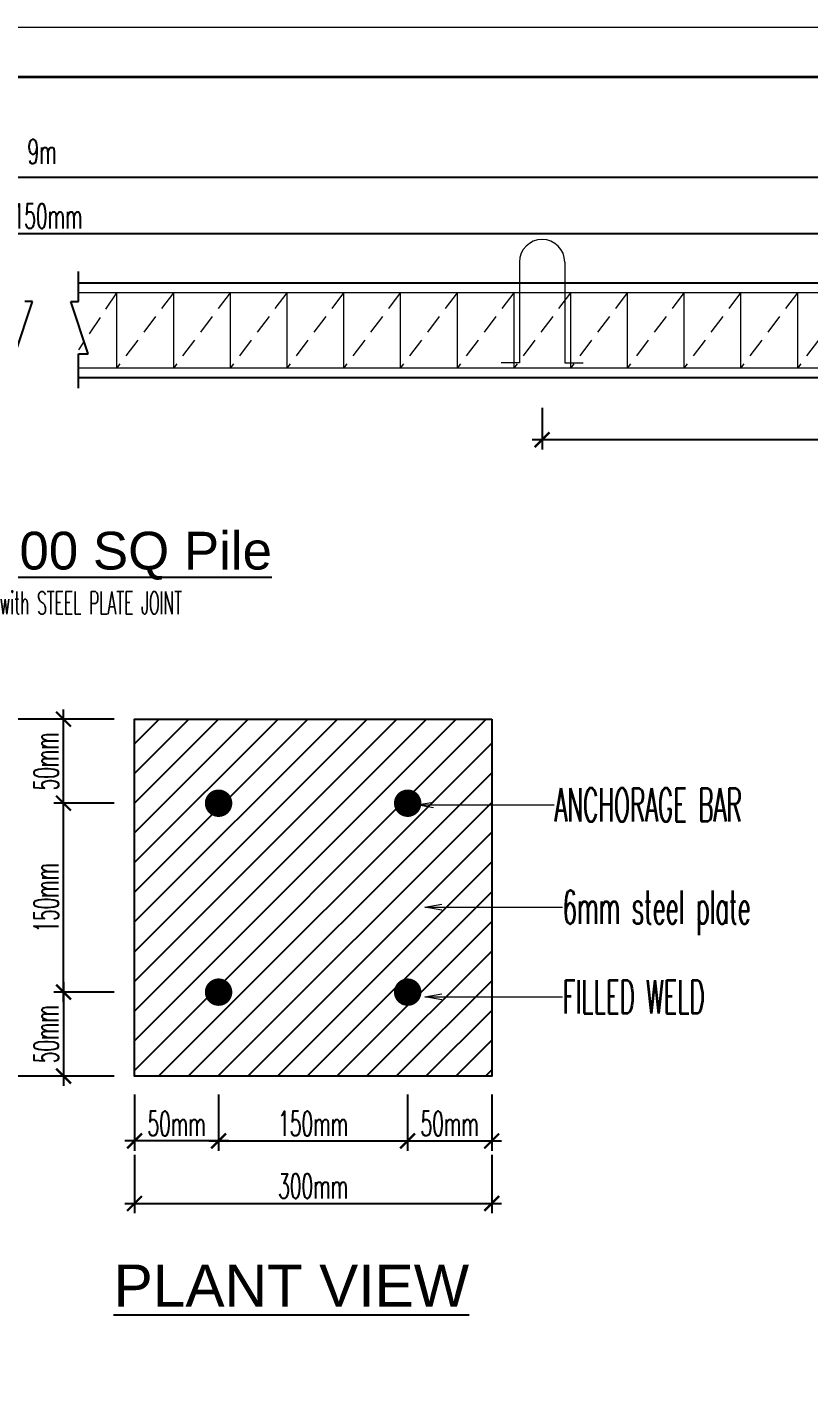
# Model space of a CAD drawing. Header units: inches. Extents: x 266054 to 836293, y -258454 to -102650.
# Drawn here: x 375477 to 383378, y -179892 to -166042 of the extents above; entities that cross this region are included whole.
import ezdxf
from ezdxf.enums import TextEntityAlignment as Align

# ---------------------------------------------------------------- set-up
doc = ezdxf.new("R2010")
doc.units = ezdxf.units.IN
doc.header["$LTSCALE"] = 800
doc.header["$MEASUREMENT"] = 0
doc.linetypes.add('HIDDEN', pattern=[0.375, 0.25, -0.125])
for name, color, linetype, lineweight in [('BESI', 1, 'Continuous', 13), ('DM', 8, 'Continuous', 5), ('GRS KOP', 1, 'Continuous', 35), ('kop', 7, 'Continuous', 20)]:
    doc.layers.add(name, color=color, linetype=linetype, lineweight=lineweight)
for name, color, linetype in [('HAT', 8, 'Continuous'), ('JD', 2, 'Continuous'), ('LOGO', 7, 'Continuous'), ('TEXT', 4, 'Continuous'), ('TXT', 7, 'Continuous')]:
    doc.layers.add(name, color=color, linetype=linetype)
doc.styles.add('BARU', font='arial.ttf')
doc.styles.add('JD', font='sanss___.ttf', dxfattribs={"height": 600})
doc.styles.add('ROMANS', font='romans.shx', dxfattribs={"width": 0.8, "height": 0.25})
doc.styles.add('ROMANTIC', font='romans.shx', dxfattribs={"width": 0.55, "height": 250})
doc.styles.get("Standard").update_dxf_attribs({"font": 'romans.shx'})
doc.dimstyles.new('125', dxfattribs={"dimtxt": 350, "dimasz": 150, "dimexe": 100, "dimexo": 100, "dimgap": 50, "dimtad": 1, "dimdec": 0, "dimlfac": 1.25, "dimrnd": 1, "dimtxsty": 'ROMANTIC', "dimblk": 'ARCHTICK', "dimcen": 25, "dimdle": 100, "dimclrd": 16, "dimclre": 16, "dimclrt": 2, "dimadec": 0, "dimazin": 2, "dimtfac": 1, "dimtdec": 0, "dimtix": 1, "dimtmove": 0, "dimatfit": 3, "dimfxl": 0, "dimarcsym": 0})

# ---------------------------------------------------------------- blocks, each defined once
blk = doc.blocks.new('kop')
at = {"layer": 'GRS KOP'}
blk.add_lwpolyline([(1, 54), (83, 54), (83, 1), (1, 1)], close=True, dxfattribs=at)
at = {"layer": 'kop', "color": 7}
blk.add_line((84, 55), (0, 55), dxfattribs=at)
at = {"layer": 'kop', "style": 'BARU', "flags": 4}
for p, height in [((73.8, 5.4), 0.35), ((80.303, 5.382), 0.25), ((73.8, 4.9), 0.35), ((80.303, 4.882), 0.25), ((73.8, 4.4), 0.35), ((80.303, 4.382), 0.25)]:
    blk.add_attdef('-', p, '', height=height, dxfattribs=at)
at = {"layer": 'kop', "flags": 4}
for tag, p in [('AR-00', (78.057, 2.648)), ('00', (81.238, 2.647))]:
    blk.add_attdef(tag, text='', height=0.35, dxfattribs=at).set_placement(p, align=Align.MIDDLE)
blk = doc.blocks.new('_ArchTick')
at = {"layer": 'LOGO', "color": 0, "const_width": 0.15}
blk.add_lwpolyline([(-0.5, -0.5), (0.5, 0.5)], dxfattribs=at)
blk = doc.blocks.new('*D238')
at = {"layer": 'Defpoints', "color": 0, "ltscale": 6}
for p in [(376456, -175808), (375843, -176658), (376456, -176658)]:
    blk.add_point(p, dxfattribs=at)
at = {"layer": 'HAT', "color": 16, "lineweight": -2, "ltscale": 6}
for p, q in [((375843, -175708), (375843, -176758)), ((376356, -175808), (375743, -175808)), ((376356, -176658), (375743, -176658))]:
    blk.add_line(p, q, dxfattribs=at)
at = {"layer": 'HAT', "color": 16, "lineweight": -2, "ltscale": 6, "xscale": 150, "yscale": 150, "zscale": 150}
for p, rotation in [((375843, -175808), 90), ((375843, -176658), 270)]:
    blk.add_blockref('_ArchTick', p, dxfattribs=dict(at, rotation=rotation))
at = {"layer": 'HAT', "color": 2, "lineweight": 0, "ltscale": 6, "insert": (375668, -176233), "char_height": 250, "attachment_point": 5, "rotation": 90, "style": 'ROMANTIC'}
blk.add_mtext('50mm', dxfattribs=at)
blk = doc.blocks.new('*D239')
at = {"layer": 'Defpoints', "color": 0, "ltscale": 6}
for p in [(376360, -173046), (375254, -176658), (376360, -176658)]:
    blk.add_point(p, dxfattribs=at)
at = {"layer": 'HAT', "color": 16, "lineweight": -2, "ltscale": 6}
for p, q in [((375254, -172946), (375254, -176758)), ((376260, -173046), (375154, -173046)), ((376260, -176658), (375154, -176658))]:
    blk.add_line(p, q, dxfattribs=at)
at = {"layer": 'HAT', "color": 16, "lineweight": -2, "ltscale": 6, "xscale": 150, "yscale": 150, "zscale": 150}
for p, rotation in [((375254, -173046), 90), ((375254, -176658), 270)]:
    blk.add_blockref('_ArchTick', p, dxfattribs=dict(at, rotation=rotation))
at = {"layer": 'HAT', "color": 2, "lineweight": 0, "ltscale": 6, "insert": (375079, -174852), "char_height": 250, "attachment_point": 5, "rotation": 90, "style": 'ROMANTIC'}
blk.add_mtext('300mm', dxfattribs=at)
blk = doc.blocks.new('*D240')
at = {"layer": 'Defpoints', "color": 0, "ltscale": 6}
for p in [(379323, -176744), (380173, -176744), (380173, -177314)]:
    blk.add_point(p, dxfattribs=at)
at = {"layer": 'HAT', "color": 16, "lineweight": -2, "ltscale": 6}
for p, q in [((379323, -176844), (379323, -177414)), ((380173, -176844), (380173, -177414)), ((379223, -177314), (380273, -177314))]:
    blk.add_line(p, q, dxfattribs=at)
at = {"layer": 'HAT', "color": 16, "lineweight": -2, "ltscale": 6, "xscale": 150, "yscale": 150, "zscale": 150, "rotation": 180}
blk.add_blockref('_ArchTick', (379323, -177314), dxfattribs=at)
at = {"layer": 'HAT', "color": 16, "lineweight": -2, "ltscale": 6, "xscale": 150, "yscale": 150, "zscale": 150}
blk.add_blockref('_ArchTick', (380173, -177314), dxfattribs=at)
at = {"layer": 'HAT', "color": 2, "lineweight": 0, "ltscale": 6, "insert": (379748, -177139), "char_height": 250, "attachment_point": 5, "style": 'ROMANTIC'}
blk.add_mtext('50mm', dxfattribs=at)
blk = doc.blocks.new('*D241')
at = {"layer": 'Defpoints', "color": 0, "ltscale": 6}
for p in [(376561, -176744), (377411, -176744), (376561, -177314)]:
    blk.add_point(p, dxfattribs=at)
at = {"layer": 'HAT', "color": 16, "lineweight": -2, "ltscale": 6}
for p, q in [((376561, -176844), (376561, -177414)), ((377411, -176844), (377411, -177414)), ((377511, -177314), (376461, -177314))]:
    blk.add_line(p, q, dxfattribs=at)
at = {"layer": 'HAT', "color": 16, "lineweight": -2, "ltscale": 6, "xscale": 150, "yscale": 150, "zscale": 150, "rotation": 180}
blk.add_blockref('_ArchTick', (376561, -177314), dxfattribs=at)
at = {"layer": 'HAT', "color": 16, "lineweight": -2, "ltscale": 6, "xscale": 150, "yscale": 150, "zscale": 150}
blk.add_blockref('_ArchTick', (377411, -177314), dxfattribs=at)
at = {"layer": 'HAT', "color": 2, "lineweight": 0, "ltscale": 6, "insert": (376986, -177139), "char_height": 250, "attachment_point": 5, "style": 'ROMANTIC'}
blk.add_mtext('50mm', dxfattribs=at)
blk = doc.blocks.new('*D242')
at = {"layer": 'Defpoints', "color": 0, "ltscale": 6}
for p in [(377411, -176744), (379323, -176744), (379323, -177314)]:
    blk.add_point(p, dxfattribs=at)
at = {"layer": 'HAT', "color": 16, "lineweight": -2, "ltscale": 6}
for p, q in [((377411, -176844), (377411, -177414)), ((379323, -176844), (379323, -177414)), ((377311, -177314), (379423, -177314))]:
    blk.add_line(p, q, dxfattribs=at)
at = {"layer": 'HAT', "color": 16, "lineweight": -2, "ltscale": 6, "xscale": 150, "yscale": 150, "zscale": 150, "rotation": 180}
blk.add_blockref('_ArchTick', (377411, -177314), dxfattribs=at)
at = {"layer": 'HAT', "color": 16, "lineweight": -2, "ltscale": 6, "xscale": 150, "yscale": 150, "zscale": 150}
blk.add_blockref('_ArchTick', (379323, -177314), dxfattribs=at)
at = {"layer": 'HAT', "color": 2, "lineweight": 0, "ltscale": 6, "insert": (378367, -177139), "char_height": 250, "attachment_point": 5, "style": 'ROMANTIC'}
blk.add_mtext('150mm', dxfattribs=at)
blk = doc.blocks.new('*D243')
at = {"layer": 'Defpoints', "color": 0, "ltscale": 6}
for p in [(376561, -177354), (380173, -177354), (380173, -177947)]:
    blk.add_point(p, dxfattribs=at)
at = {"layer": 'HAT', "color": 16, "lineweight": -2, "ltscale": 6}
for p, q in [((376561, -177454), (376561, -178047)), ((380173, -177454), (380173, -178047)), ((376461, -177947), (380273, -177947))]:
    blk.add_line(p, q, dxfattribs=at)
at = {"layer": 'HAT', "color": 16, "lineweight": -2, "ltscale": 6, "xscale": 150, "yscale": 150, "zscale": 150, "rotation": 180}
blk.add_blockref('_ArchTick', (376561, -177947), dxfattribs=at)
at = {"layer": 'HAT', "color": 16, "lineweight": -2, "ltscale": 6, "xscale": 150, "yscale": 150, "zscale": 150}
blk.add_blockref('_ArchTick', (380173, -177947), dxfattribs=at)
at = {"layer": 'HAT', "color": 2, "lineweight": 0, "ltscale": 6, "insert": (378367, -177772), "char_height": 250, "attachment_point": 5, "style": 'ROMANTIC'}
blk.add_mtext('300mm', dxfattribs=at)
blk = doc.blocks.new('*D244')
at = {"layer": 'Defpoints', "color": 0, "ltscale": 6}
for p in [(375843, -173896), (376456, -173896), (376456, -175808)]:
    blk.add_point(p, dxfattribs=at)
at = {"layer": 'HAT', "color": 16, "lineweight": -2, "ltscale": 6}
for p, q in [((375843, -175908), (375843, -173796)), ((376356, -173896), (375743, -173896)), ((376356, -175808), (375743, -175808))]:
    blk.add_line(p, q, dxfattribs=at)
at = {"layer": 'HAT', "color": 16, "lineweight": -2, "ltscale": 6, "xscale": 150, "yscale": 150, "zscale": 150}
for p, rotation in [((375843, -173896), 90), ((375843, -175808), 270)]:
    blk.add_blockref('_ArchTick', p, dxfattribs=dict(at, rotation=rotation))
at = {"layer": 'HAT', "color": 2, "lineweight": 0, "ltscale": 6, "insert": (375668, -174852), "char_height": 250, "attachment_point": 5, "rotation": 90, "style": 'ROMANTIC'}
blk.add_mtext('150mm', dxfattribs=at)
blk = doc.blocks.new('_OPEN')
at = {"color": 7, "linetype": 'ByBlock'}
for p, q in [((-1, 0.167), (0, 0)), ((0, 0), (-1, -0.167)), ((0, 0), (-1, 0))]:
    blk.add_line(p, q, dxfattribs=at)
blk = doc.blocks.new('*D245')
at = {"layer": 'Defpoints', "color": 0, "ltscale": 6}
for p in [(375843, -173046), (376456, -173046), (376456, -173896)]:
    blk.add_point(p, dxfattribs=at)
at = {"layer": 'HAT', "color": 16, "lineweight": -2, "ltscale": 6}
for p, q in [((375843, -173996), (375843, -172946)), ((376356, -173046), (375743, -173046)), ((376356, -173896), (375743, -173896))]:
    blk.add_line(p, q, dxfattribs=at)
at = {"layer": 'HAT', "color": 16, "lineweight": -2, "ltscale": 6, "xscale": 150, "yscale": 150, "zscale": 150}
for p, rotation in [((375843, -173046), 90), ((375843, -173896), 270)]:
    blk.add_blockref('_ArchTick', p, dxfattribs=dict(at, rotation=rotation))
at = {"layer": 'HAT', "color": 2, "lineweight": 0, "ltscale": 6, "insert": (375668, -173471), "char_height": 250, "attachment_point": 5, "rotation": 90, "style": 'ROMANTIC'}
blk.add_mtext('50mm', dxfattribs=at)
blk = doc.blocks.new('*D246')
at = {"layer": 'Defpoints', "color": 0, "ltscale": 6}
for p in [(391967, -167558), (358330, -167757), (391967, -167757)]:
    blk.add_point(p, dxfattribs=at)
at = {"layer": 'HAT', "color": 16, "lineweight": -2, "ltscale": 6}
for p, q in [((358230, -167558), (392067, -167558)), ((358330, -167657), (358330, -167458)), ((391967, -167657), (391967, -167458))]:
    blk.add_line(p, q, dxfattribs=at)
at = {"layer": 'HAT', "color": 16, "lineweight": -2, "ltscale": 6, "xscale": 150, "yscale": 150, "zscale": 150, "rotation": 180}
blk.add_blockref('_ArchTick', (358330, -167558), dxfattribs=at)
at = {"layer": 'HAT', "color": 16, "lineweight": -2, "ltscale": 6, "xscale": 150, "yscale": 150, "zscale": 150}
blk.add_blockref('_ArchTick', (391967, -167558), dxfattribs=at)
at = {"layer": 'HAT', "color": 2, "lineweight": 0, "ltscale": 6, "insert": (375148, -167341), "char_height": 250, "attachment_point": 5, "style": 'ROMANTIC'}
blk.add_mtext('Length = 9m', dxfattribs=at)
blk = doc.blocks.new('*D247')
at = {"layer": 'Defpoints', "color": 0, "ltscale": 6}
for p in [(388428, -168128), (361868, -168327), (388428, -168327)]:
    blk.add_point(p, dxfattribs=at)
at = {"layer": 'HAT', "color": 16, "lineweight": -2, "ltscale": 6}
for p, q in [((361768, -168128), (388528, -168128)), ((361868, -168227), (361868, -168028)), ((388428, -168227), (388428, -168028))]:
    blk.add_line(p, q, dxfattribs=at)
at = {"layer": 'HAT', "color": 16, "lineweight": -2, "ltscale": 6, "xscale": 150, "yscale": 150, "zscale": 150, "rotation": 180}
blk.add_blockref('_ArchTick', (361868, -168128), dxfattribs=at)
at = {"layer": 'HAT', "color": 16, "lineweight": -2, "ltscale": 6, "xscale": 150, "yscale": 150, "zscale": 150}
blk.add_blockref('_ArchTick', (388428, -168128), dxfattribs=at)
at = {"layer": 'HAT', "color": 2, "lineweight": 0, "ltscale": 6, "insert": (375148, -167953), "char_height": 250, "attachment_point": 5, "style": 'ROMANTIC'}
blk.add_mtext('Balance @ 150mm', dxfattribs=at)
blk = doc.blocks.new('*D252')
at = {"layer": 'Defpoints', "color": 0, "ltscale": 6}
for p in [(380683, -169794), (391967, -169704), (380683, -170217)]:
    blk.add_point(p, dxfattribs=at)
at = {"layer": 'HAT', "color": 16, "lineweight": -2, "ltscale": 6}
for p, q in [((380683, -169894), (380683, -170317)), ((391967, -169804), (391967, -170317)), ((392067, -170217), (380583, -170217))]:
    blk.add_line(p, q, dxfattribs=at)
at = {"layer": 'HAT', "color": 16, "lineweight": -2, "ltscale": 6, "xscale": 150, "yscale": 150, "zscale": 150, "rotation": 180}
blk.add_blockref('_ArchTick', (380683, -170217), dxfattribs=at)
at = {"layer": 'HAT', "color": 16, "lineweight": -2, "ltscale": 6, "xscale": 150, "yscale": 150, "zscale": 150}
blk.add_blockref('_ArchTick', (391967, -170217), dxfattribs=at)
at = {"layer": 'HAT', "color": 2, "lineweight": 0, "ltscale": 6, "insert": (386325, -170018), "char_height": 250, "attachment_point": 5, "style": 'ROMANTIC'}
blk.add_mtext('0,2 L', dxfattribs=at)

msp = doc.modelspace()

# ---------------------------------------------------------------- hatches: boundary and pattern name
at = {"layer": 'TXT'}
h = msp.add_hatch(dxfattribs=at)
h.set_pattern_fill('ANSI31', color=256, scale=1700, style=0)
h.set_pattern_definition([(45, (-58114.64, -64028.6), (-150.26019, 150.26019), [])])
h.paths.add_polyline_path([(376560.9, -176658.3), (380173.4, -176658.3), (380173.4, -173045.8), (376560.9, -173045.8)])
h.paths.add_polyline_path([(379254, -173895.8, -1), (379392.8, -173895.8, -1)], flags=16)
h.paths.add_polyline_path([(377480.3, -175808.3, -1), (377341.5, -175808.3, -1)], flags=16)

# ---------------------------------------------------------------- linework, layer by layer
at = {"layer": 'BESI', "color": 1, "linetype": 'Continuous'}
for p, q in [((380453.3, -168418.9), (380453.3, -169437.5)), ((380912.3, -168418.9), (380912.3, -169437.5)), ((391966.6, -168728.7), (375993.8, -168728.7)), ((376379.7, -168728.7), (376379.7, -169493.7)), ((376379.7, -168728.7), (376379.7, -169493.7)), ((376953.5, -168728.7), (376953.5, -169493.7)), ((377527.2, -168728.7), (377527.2, -169493.7)), ((378101, -168728.7), (378101, -169493.7)), ((378674.7, -168728.7), (378674.7, -169493.7)), ((379248.5, -168728.7), (379248.5, -169493.7)), ((379822.2, -168728.7), (379822.2, -169493.7)), ((380396, -168728.7), (380396, -169493.7)), ((380969.7, -168728.7), (380969.7, -169493.7)), ((381543.5, -168728.7), (381543.5, -169493.7)), ((382117.2, -168728.7), (382117.2, -169493.7)), ((382691, -168728.7), (382691, -169493.7)), ((383264.7, -168728.7), (383264.7, -169493.7)), ((391966.6, -169493.7), (375993.8, -169493.7)), ((380453.3, -169437.5), (380267.4, -169437.5)), ((380912.3, -169437.5), (381098.2, -169437.5))]:
    msp.add_line(p, q, dxfattribs=at)
at = {"layer": 'BESI', "color": 1, "linetype": 'HIDDEN'}
for p, q in [((376379.7, -168728.7), (375993.8, -169305.9)), ((376953.5, -168728.7), (376379.7, -169493.7)), ((376379.7, -168728.7), (376379.7, -169493.7)), ((377527.2, -168728.7), (376953.5, -169493.7)), ((378101, -168728.7), (377527.2, -169493.7)), ((378674.7, -168728.7), (378101, -169493.7)), ((379248.5, -168728.7), (378674.7, -169493.7)), ((379822.2, -168728.7), (379248.5, -169493.7)), ((380396, -168728.7), (379822.2, -169493.7)), ((380969.7, -168728.7), (380396, -169493.7)), ((381543.5, -168728.7), (380969.7, -169493.7)), ((382117.2, -168728.7), (381543.5, -169493.7)), ((382691, -168728.7), (382117.2, -169493.7)), ((383264.7, -168728.7), (382691, -169493.7)), ((383838.5, -168728.7), (383264.7, -169493.7))]:
    msp.add_line(p, q, dxfattribs=at)
at = {"layer": 'BESI', "const_width": 138.7}
for points in [[(377341.5, -173895.8, -1), (377480.3, -173895.8, -1)], [(379392.8, -173895.8, 1), (379254, -173895.8, 1)], [(377341.5, -175808.3, 1), (377480.3, -175808.3, 1)], [(379392.8, -175808.3, -1), (379254, -175808.3, -1)]]:
    msp.add_lwpolyline(points, format="xyb", close=True, dxfattribs=at)
at = {"layer": 'BESI', "color": 1, "linetype": 'Continuous'}
msp.add_arc((380682.8, -168418.9), 229.5, 0, 180, dxfattribs=at)
at = {"layer": 'DM', "linetype": 'ByBlock'}
for p, q in [((379585.1, -173912.6), (380806, -173912.6)), ((379669.3, -174947.9), (380890.2, -174947.9)), ((379669.3, -175855.7), (380890.2, -175855.7))]:
    msp.add_line(p, q, dxfattribs=at)
at = {"layer": 'TXT', "color": 7, "linetype": 'Continuous'}
for p, q in [((375993.8, -168815.9), (375993.8, -168513.8)), ((391966.6, -168633.1), (375993.8, -168633.1)), ((375353.8, -169347.6), (375527.9, -168815.9)), ((375527.9, -168815.9), (375450.6, -168815.9)), ((375916.5, -168815.9), (375993.8, -168815.9)), ((376090.5, -169347.6), (375916.5, -168815.9)), ((375993.8, -169694.9), (375993.8, -169347.6)), ((375993.8, -169347.6), (376090.5, -169347.6)), ((391966.6, -169589.4), (375993.8, -169589.4))]:
    msp.add_line(p, q, dxfattribs=at)
msp.add_lwpolyline([(380173.4, -173045.8), (380173.4, -176658.3), (376560.9, -176658.3), (376560.9, -173045.8)], close=True, dxfattribs=at)

# ---------------------------------------------------------------- block references
at = {"layer": 'DM', "linetype": 'ByBlock', "xscale": 173.4000000000233, "yscale": 173.4000000000233, "zscale": 173.4, "rotation": 180}
for p in [(379411.7, -173912.6), (379495.9, -174947.9), (379495.9, -175855.7)]:
    msp.add_blockref('_OPEN', p, dxfattribs=at)
at = {"layer": 'kop', "xscale": 500, "yscale": 500, "zscale": 500}
msp.add_blockref('kop', (356460.8, -193542.5), dxfattribs=at)

# ---------------------------------------------------------------- texts
at = {"layer": 'JD', "style": 'JD'}
for s, height, p in [('%%U300 x 300 SQ Pile', 382.5, (373644.3, -171530.5)), ('%%UPLANT VIEW', 425, (376349.5, -178990.6))]:
    msp.add_text(s, height=height, dxfattribs=at).set_placement(p)
at = {"layer": 'TEXT', "style": 'ROMANS', "width": 0.5}
msp.add_text('with STEEL PLATE JOINT', height=229.5, dxfattribs=at).set_placement((375196.8, -171983.7))
for s, p in [('ANCHORAGE BAR', (380806, -173912.6)), ('6mm steel plate', (380890.2, -174947.9)), ('FILLED WELD', (380890.2, -175855.7))]:
    msp.add_text(s, height=340, dxfattribs=at).set_placement(p, align=Align.MIDDLE_LEFT)

# ---------------------------------------------------------------- dimensions: what is measured, and where the dimension line sits
at = {"layer": 'HAT', "color": 0, "lineweight": 0, "ltscale": 6}
for base, p1, p2, text, picture, middle in [((391966.6, -167557.7), (358330.3, -167757.3), (391966.6, -167757.3), 'Length = 9m', '*D246', (375148.4, -167341)), ((388428.5, -168127.6), (361868.4, -168327.3), (388428.5, -168327.3), 'Balance @ 150mm', '*D247', (375148.4, -167952.6)), ((380682.8, -170217), (391966.6, -169704.1), (380682.8, -169793.6), '0,2 L', '*D252', (386324.7, -170018.2)), ((376560.9, -177314.1), (377410.9, -176744.1), (376560.9, -176744.1), '50mm', '*D241', (376985.9, -177139.1)), ((379323.4, -177314.1), (377410.9, -176744.1), (379323.4, -176744.1), '150mm', '*D242', (378367.2, -177139.1)), ((380173.4, -177314.1), (379323.4, -176744.1), (380173.4, -176744.1), '50mm', '*D240', (379748.4, -177139.1))]:
    dim = msp.add_linear_dim(base=base, p1=p1, p2=p2, text=text, dimstyle='125', override={"dimlfac": 0.2}, dxfattribs=at)
    dim.commit()
    dim.dimension.update_dxf_attribs({"geometry": picture, "text_midpoint": middle})
for base, p1, p2, angle, text, picture, middle in [((375253.6, -176658.3), (376360.3, -173045.8), (376360.3, -176658.3), 90, '300mm', '*D239', (375078.6, -174852)), ((375842.7, -173045.8), (376456.4, -173895.8), (376456.4, -173045.8), 90, '50mm', '*D245', (375667.7, -173470.8)), ((375842.7, -173895.8), (376456.4, -175808.3), (376456.4, -173895.8), 90, '150mm', '*D244', (375667.7, -174852)), ((375842.7, -176658.3), (376456.4, -175808.3), (376456.4, -176658.3), 90, '50mm', '*D238', (375667.7, -176233.3)), ((380173.4, -177947.3), (376560.9, -177354.4), (380173.4, -177354.4), 180, '300mm', '*D243', (378367.2, -177772.3))]:
    dim = msp.add_linear_dim(base=base, p1=p1, p2=p2, angle=angle, text=text, dimstyle='125', override={"dimlfac": 0.2}, dxfattribs=at)
    dim.commit()
    dim.dimension.update_dxf_attribs({"geometry": picture, "text_midpoint": middle})

doc.saveas('drawing.dxf')
